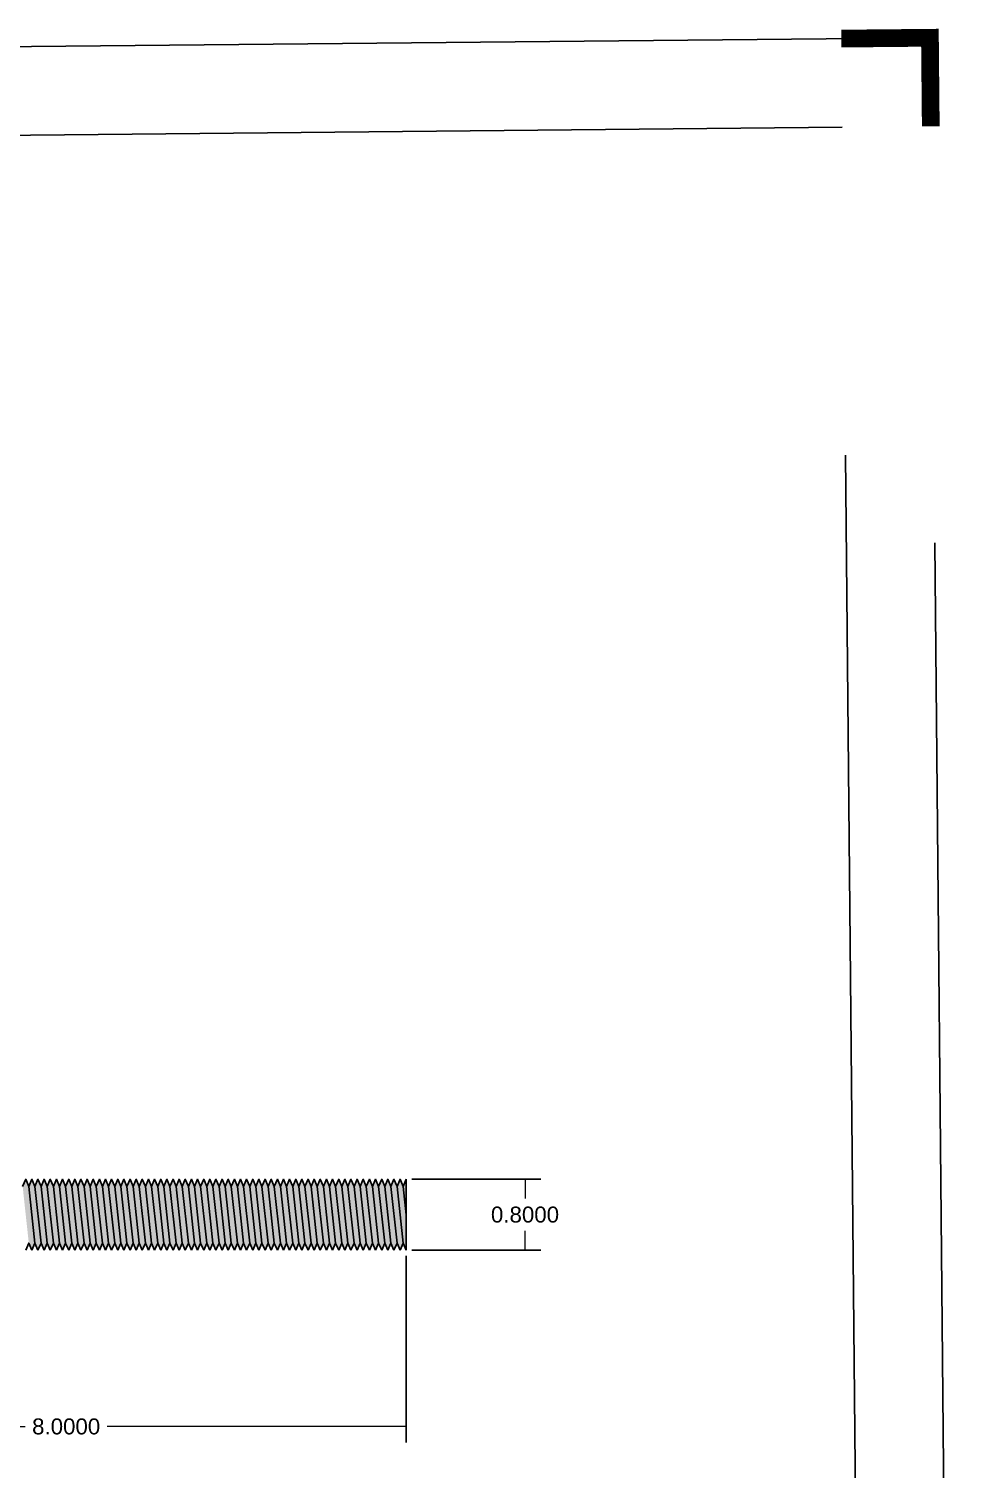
# Model space of a CAD drawing. Header units: centimetres. Extents: x 6.3 to 42.6, y 4.1 to 38.4.
# Drawn here: x 32.08 to 42.53, y 22.16 to 38.41 of the extents above; entities that cross this region are included whole.
import ezdxf

# ---------------------------------------------------------------- set-up
doc = ezdxf.new("R2010")
doc.units = ezdxf.units.CM
doc.header["$MEASUREMENT"] = 0
doc.linetypes.add('ACAD_ISO02W100', pattern=[15, 12, -3])
doc.styles.add('Annotative', font='arial.ttf')
doc.dimstyles.new('Copy of Standard', dxfattribs={"dimtxt": 0.18, "dimasz": 0.15, "dimexe": 0.18, "dimexo": 0.0625, "dimgap": 0.09, "dimtad": 0, "dimtih": 1, "dimtoh": 1, "dimdec": 4, "dimzin": 0, "dimdsep": 46, "dimtxsty": 'Annotative', "dimblk": 'NONE', "dimcen": 0.09, "dimclrd": 256, "dimclre": 256, "dimclrt": 256, "dimadec": 0, "dimazin": 0, "dimtfac": 1, "dimtdec": 4, "dimtofl": 0, "dimtmove": 0, "dimatfit": 3, "dimldrblk": 'NONE', "dimfxl": 1, "dimtfillclr": 5, "dimtolj": 1, "dimtzin": 0, "dimlwd": 13, "dimarcsym": 0})

# ---------------------------------------------------------------- blocks, each defined once
blk = doc.blocks.new('*D10')
at = {"color": 133, "lineweight": -2, "transparency": 16777216}
for p, q in [((28.336, 24.649), (28.336, 22.461)), ((36.336, 24.568), (36.336, 22.461))]:
    blk.add_line(p, q, dxfattribs=at)
at = {"color": 21, "lineweight": 13, "transparency": 16777216}
for p, q in [((28.336, 22.641), (32.034, 22.641)), ((36.336, 22.641), (32.96, 22.641))]:
    blk.add_line(p, q, dxfattribs=at)
at = {"layer": 'Defpoints', "color": 0, "lineweight": -3, "transparency": 16777216}
for p in [(28.336, 24.711), (36.336, 24.631), (36.336, 22.641)]:
    blk.add_point(p, dxfattribs=at)
at = {"color": 13, "transparency": 16777216, "insert": (32.497, 22.641), "char_height": 0.18, "attachment_point": 5, "style": 'Annotative'}
blk.add_mtext('\\A1;8.0000', dxfattribs=at)
blk = doc.blocks.new('_None')
blk = doc.blocks.new('*D11')
at = {"color": 133, "lineweight": -2, "transparency": 16777216}
for p, q in [((36.398, 25.431), (37.857, 25.431)), ((36.398, 24.631), (37.857, 24.631))]:
    blk.add_line(p, q, dxfattribs=at)
at = {"color": 21, "lineweight": 13, "transparency": 16777216}
for p, q in [((37.677, 25.431), (37.677, 25.213)), ((37.677, 24.631), (37.677, 24.849))]:
    blk.add_line(p, q, dxfattribs=at)
at = {"layer": 'Defpoints', "color": 0, "lineweight": -3, "transparency": 16777216}
for p in [(36.336, 25.431), (36.336, 24.631), (37.677, 24.631)]:
    blk.add_point(p, dxfattribs=at)
at = {"color": 13, "transparency": 16777216, "insert": (37.677, 25.031), "char_height": 0.18, "attachment_point": 5, "style": 'Annotative'}
blk.add_mtext('\\A1;0.8000', dxfattribs=at)

msp = doc.modelspace()

# ---------------------------------------------------------------- hatches: boundary and pattern name
at = {"transparency": 33554687}
h = msp.add_hatch(color=256, dxfattribs=at)
h.set_gradient(color1=(77, 77, 77), color2=(199, 200, 202), name='INVCYLINDER')
h.paths.add_polyline_path([(32.07515, 25.35064), (32.04051, 25.43064), (32.00587, 25.35064), (32.07515, 24.71064), (32.10979, 24.63064), (32.14443, 24.71064)])
h = msp.add_hatch(color=256, dxfattribs=at)
h.set_gradient(color1=(77, 77, 77), color2=(199, 200, 202), name='INVCYLINDER')
h.paths.add_polyline_path([(32.14443, 25.35064), (32.10979, 25.43064), (32.07515, 25.35064), (32.14443, 24.71064), (32.17907, 24.63064), (32.21371, 24.71064)])
h = msp.add_hatch(color=256, dxfattribs=at)
h.set_gradient(color1=(77, 77, 77), color2=(199, 200, 202), name='INVCYLINDER')
h.paths.add_polyline_path([(32.21371, 25.35064), (32.17907, 25.43064), (32.14443, 25.35064), (32.21371, 24.71064), (32.24835, 24.63064), (32.28299, 24.71064)])
h = msp.add_hatch(color=256, dxfattribs=at)
h.set_gradient(color1=(77, 77, 77), color2=(199, 200, 202), name='INVCYLINDER')
h.paths.add_polyline_path([(32.28299, 24.71064), (32.31764, 24.63064), (32.35228, 24.71064), (32.28299, 25.35064), (32.24835, 25.43064), (32.21371, 25.35064)])
h = msp.add_hatch(color=256, dxfattribs=at)
h.set_gradient(color1=(77, 77, 77), color2=(199, 200, 202), name='INVCYLINDER')
h.paths.add_polyline_path([(32.35228, 25.35064), (32.31764, 25.43064), (32.28299, 25.35064), (32.35228, 24.71064), (32.38692, 24.63064), (32.42156, 24.71064)])
h = msp.add_hatch(color=256, dxfattribs=at)
h.set_gradient(color1=(77, 77, 77), color2=(199, 200, 202), name='INVCYLINDER')
h.paths.add_polyline_path([(32.42156, 25.35064), (32.38692, 25.43064), (32.35228, 25.35064), (32.42156, 24.71064), (32.4562, 24.63064), (32.49084, 24.71064)])
h = msp.add_hatch(color=256, dxfattribs=at)
h.set_gradient(color1=(77, 77, 77), color2=(199, 200, 202), name='INVCYLINDER')
h.paths.add_polyline_path([(32.49084, 25.35064), (32.4562, 25.43064), (32.42156, 25.35064), (32.49084, 24.71064), (32.52548, 24.63064), (32.56012, 24.71064)])
h = msp.add_hatch(color=256, dxfattribs=at)
h.set_gradient(color1=(77, 77, 77), color2=(199, 200, 202), name='INVCYLINDER')
h.paths.add_polyline_path([(32.56012, 25.35064), (32.52548, 25.43064), (32.49084, 25.35064), (32.56012, 24.71064), (32.59476, 24.63064), (32.6294, 24.71064)])
h = msp.add_hatch(color=256, dxfattribs=at)
h.set_gradient(color1=(77, 77, 77), color2=(199, 200, 202), name='INVCYLINDER')
h.paths.add_polyline_path([(32.6294, 25.35064), (32.59476, 25.43064), (32.56012, 25.35064), (32.6294, 24.71064), (32.66405, 24.63064), (32.69869, 24.71064)])
h = msp.add_hatch(color=256, dxfattribs=at)
h.set_gradient(color1=(77, 77, 77), color2=(199, 200, 202), name='INVCYLINDER')
h.paths.add_polyline_path([(32.69869, 24.71064), (32.73333, 24.63064), (32.76797, 24.71064), (32.69869, 25.35064), (32.66405, 25.43064), (32.6294, 25.35064)])
h = msp.add_hatch(color=256, dxfattribs=at)
h.set_gradient(color1=(77, 77, 77), color2=(199, 200, 202), name='INVCYLINDER')
h.paths.add_polyline_path([(32.76797, 24.71064), (32.80261, 24.63064), (32.83725, 24.71064), (32.76797, 25.35064), (32.73333, 25.43064), (32.69869, 25.35064)])
h = msp.add_hatch(color=256, dxfattribs=at)
h.set_gradient(color1=(77, 77, 77), color2=(199, 200, 202), name='INVCYLINDER')
h.paths.add_polyline_path([(32.83725, 25.35064), (32.80261, 25.43064), (32.76797, 25.35064), (32.83725, 24.71064), (32.87189, 24.63064), (32.90653, 24.71064)])
h = msp.add_hatch(color=256, dxfattribs=at)
h.set_gradient(color1=(77, 77, 77), color2=(199, 200, 202), name='INVCYLINDER')
h.paths.add_polyline_path([(32.90653, 25.35064), (32.87189, 25.43064), (32.83725, 25.35064), (32.90653, 24.71064), (32.94117, 24.63064), (32.97581, 24.71064)])
h = msp.add_hatch(color=256, dxfattribs=at)
h.set_gradient(color1=(77, 77, 77), color2=(199, 200, 202), name='INVCYLINDER')
h.paths.add_polyline_path([(32.97581, 25.35064), (32.94117, 25.43064), (32.90653, 25.35064), (32.97581, 24.71064), (33.01046, 24.63064), (33.0451, 24.71064)])
h = msp.add_hatch(color=256, dxfattribs=at)
h.set_gradient(color1=(77, 77, 77), color2=(199, 200, 202), name='INVCYLINDER')
h.paths.add_polyline_path([(33.0451, 24.71064), (33.07974, 24.63064), (33.11438, 24.71064), (33.0451, 25.35064), (33.01046, 25.43064), (32.97581, 25.35064)])
h = msp.add_hatch(color=256, dxfattribs=at)
h.set_gradient(color1=(77, 77, 77), color2=(199, 200, 202), name='INVCYLINDER')
h.paths.add_polyline_path([(33.11438, 24.71064), (33.14902, 24.63064), (33.18366, 24.71064), (33.11438, 25.35064), (33.07974, 25.43064), (33.0451, 25.35064)])
h = msp.add_hatch(color=256, dxfattribs=at)
h.set_gradient(color1=(77, 77, 77), color2=(199, 200, 202), name='INVCYLINDER')
h.paths.add_polyline_path([(33.18366, 24.71064), (33.2183, 24.63064), (33.25294, 24.71064), (33.18366, 25.35064), (33.14902, 25.43064), (33.11438, 25.35064)])
h = msp.add_hatch(color=256, dxfattribs=at)
h.set_gradient(color1=(77, 77, 77), color2=(199, 200, 202), name='INVCYLINDER')
h.paths.add_polyline_path([(33.25294, 25.35064), (33.2183, 25.43064), (33.18366, 25.35064), (33.25294, 24.71064), (33.28758, 24.63064), (33.32222, 24.71064)])
h = msp.add_hatch(color=256, dxfattribs=at)
h.set_gradient(color1=(77, 77, 77), color2=(199, 200, 202), name='INVCYLINDER')
h.paths.add_polyline_path([(33.32222, 25.35064), (33.28758, 25.43064), (33.25294, 25.35064), (33.32222, 24.71064), (33.35687, 24.63064), (33.39151, 24.71064)])
h = msp.add_hatch(color=256, dxfattribs=at)
h.set_gradient(color1=(77, 77, 77), color2=(199, 200, 202), name='INVCYLINDER')
h.paths.add_polyline_path([(33.39151, 25.35064), (33.35687, 25.43064), (33.32222, 25.35064), (33.39151, 24.71064), (33.42615, 24.63064), (33.46079, 24.71064)])
h = msp.add_hatch(color=256, dxfattribs=at)
h.set_gradient(color1=(77, 77, 77), color2=(199, 200, 202), name='INVCYLINDER')
h.paths.add_polyline_path([(33.46079, 25.35064), (33.42615, 25.43064), (33.39151, 25.35064), (33.46079, 24.71064), (33.49543, 24.63064), (33.53007, 24.71064)])
h = msp.add_hatch(color=256, dxfattribs=at)
h.set_gradient(color1=(77, 77, 77), color2=(199, 200, 202), name='INVCYLINDER')
h.paths.add_polyline_path([(33.53007, 25.35064), (33.49543, 25.43064), (33.46079, 25.35064), (33.53007, 24.71064), (33.56471, 24.63064), (33.59935, 24.71064)])
h = msp.add_hatch(color=256, dxfattribs=at)
h.set_gradient(color1=(77, 77, 77), color2=(199, 200, 202), name='INVCYLINDER')
h.paths.add_polyline_path([(33.59935, 25.35064), (33.56471, 25.43064), (33.53007, 25.35064), (33.59935, 24.71064), (33.63399, 24.63064), (33.66863, 24.71064)])
h = msp.add_hatch(color=256, dxfattribs=at)
h.set_gradient(color1=(77, 77, 77), color2=(199, 200, 202), name='INVCYLINDER')
h.paths.add_polyline_path([(33.66863, 25.35064), (33.63399, 25.43064), (33.59935, 25.35064), (33.66863, 24.71064), (33.70328, 24.63064), (33.73792, 24.71064)])
h = msp.add_hatch(color=256, dxfattribs=at)
h.set_gradient(color1=(77, 77, 77), color2=(199, 200, 202), name='INVCYLINDER')
h.paths.add_polyline_path([(33.73792, 25.35064), (33.70328, 25.43064), (33.66863, 25.35064), (33.73792, 24.71064), (33.77256, 24.63064), (33.8072, 24.71064)])
h = msp.add_hatch(color=256, dxfattribs=at)
h.set_gradient(color1=(77, 77, 77), color2=(199, 200, 202), name='INVCYLINDER')
h.paths.add_polyline_path([(33.8072, 25.35064), (33.77256, 25.43064), (33.73792, 25.35064), (33.8072, 24.71064), (33.84184, 24.63064), (33.87648, 24.71064)])
h = msp.add_hatch(color=256, dxfattribs=at)
h.set_gradient(color1=(77, 77, 77), color2=(199, 200, 202), name='INVCYLINDER')
h.paths.add_polyline_path([(33.87648, 25.35064), (33.84184, 25.43064), (33.8072, 25.35064), (33.87648, 24.71064), (33.91112, 24.63064), (33.94576, 24.71064)])
h = msp.add_hatch(color=256, dxfattribs=at)
h.set_gradient(color1=(77, 77, 77), color2=(199, 200, 202), name='INVCYLINDER')
h.paths.add_polyline_path([(33.94576, 25.35064), (33.91112, 25.43064), (33.87648, 25.35064), (33.94576, 24.71064), (33.9804, 24.63064), (34.01504, 24.71064)])
h = msp.add_hatch(color=256, dxfattribs=at)
h.set_gradient(color1=(77, 77, 77), color2=(199, 200, 202), name='INVCYLINDER')
h.paths.add_polyline_path([(34.01504, 25.35064), (33.9804, 25.43064), (33.94576, 25.35064), (34.01504, 24.71064), (34.04969, 24.63064), (34.08433, 24.71064)])
h = msp.add_hatch(color=256, dxfattribs=at)
h.set_gradient(color1=(77, 77, 77), color2=(199, 200, 202), name='INVCYLINDER')
h.paths.add_polyline_path([(34.08433, 25.35064), (34.04969, 25.43064), (34.01504, 25.35064), (34.08433, 24.71064), (34.11897, 24.63064), (34.15361, 24.71064)])
h = msp.add_hatch(color=256, dxfattribs=at)
h.set_gradient(color1=(77, 77, 77), color2=(199, 200, 202), name='INVCYLINDER')
h.paths.add_polyline_path([(34.15361, 24.71064), (34.18825, 24.63064), (34.22289, 24.71064), (34.15361, 25.35064), (34.11897, 25.43064), (34.08433, 25.35064)])
h = msp.add_hatch(color=256, dxfattribs=at)
h.set_gradient(color1=(77, 77, 77), color2=(199, 200, 202), name='INVCYLINDER')
h.paths.add_polyline_path([(34.22289, 25.35064), (34.18825, 25.43064), (34.15361, 25.35064), (34.22289, 24.71064), (34.25753, 24.63064), (34.29217, 24.71064)])
h = msp.add_hatch(color=256, dxfattribs=at)
h.set_gradient(color1=(77, 77, 77), color2=(199, 200, 202), name='INVCYLINDER')
h.paths.add_polyline_path([(34.29217, 24.71064), (34.32681, 24.63064), (34.36146, 24.71064), (34.29217, 25.35064), (34.25753, 25.43064), (34.22289, 25.35064)])
h = msp.add_hatch(color=256, dxfattribs=at)
h.set_gradient(color1=(77, 77, 77), color2=(199, 200, 202), name='INVCYLINDER')
h.paths.add_polyline_path([(34.36146, 25.35064), (34.32681, 25.43064), (34.29217, 25.35064), (34.36146, 24.71064), (34.3961, 24.63064), (34.43074, 24.71064)])
h = msp.add_hatch(color=256, dxfattribs=at)
h.set_gradient(color1=(77, 77, 77), color2=(199, 200, 202), name='INVCYLINDER')
h.paths.add_polyline_path([(34.43074, 24.71064), (34.46538, 24.63064), (34.50002, 24.71064), (34.43074, 25.35064), (34.3961, 25.43064), (34.36146, 25.35064)])
h = msp.add_hatch(color=256, dxfattribs=at)
h.set_gradient(color1=(77, 77, 77), color2=(199, 200, 202), name='INVCYLINDER')
h.paths.add_polyline_path([(34.50002, 25.35064), (34.46538, 25.43064), (34.43074, 25.35064), (34.50002, 24.71064), (34.53466, 24.63064), (34.5693, 24.71064)])
h = msp.add_hatch(color=256, dxfattribs=at)
h.set_gradient(color1=(77, 77, 77), color2=(199, 200, 202), name='INVCYLINDER')
h.paths.add_polyline_path([(34.5693, 25.35064), (34.53466, 25.43064), (34.50002, 25.35064), (34.5693, 24.71064), (34.60394, 24.63064), (34.63858, 24.71064)])
h = msp.add_hatch(color=256, dxfattribs=at)
h.set_gradient(color1=(77, 77, 77), color2=(199, 200, 202), name='INVCYLINDER')
h.paths.add_polyline_path([(34.63858, 25.35064), (34.60394, 25.43064), (34.5693, 25.35064), (34.63858, 24.71064), (34.67322, 24.63064), (34.70787, 24.71064)])
h = msp.add_hatch(color=256, dxfattribs=at)
h.set_gradient(color1=(77, 77, 77), color2=(199, 200, 202), name='INVCYLINDER')
h.paths.add_polyline_path([(34.70787, 25.35064), (34.67322, 25.43064), (34.63858, 25.35064), (34.70787, 24.71064), (34.74251, 24.63064), (34.77715, 24.71064)])
h = msp.add_hatch(color=256, dxfattribs=at)
h.set_gradient(color1=(77, 77, 77), color2=(199, 200, 202), name='INVCYLINDER')
h.paths.add_polyline_path([(34.77715, 25.35064), (34.74251, 25.43064), (34.70787, 25.35064), (34.77715, 24.71064), (34.81179, 24.63064), (34.84643, 24.71064)])
h = msp.add_hatch(color=256, dxfattribs=at)
h.set_gradient(color1=(77, 77, 77), color2=(199, 200, 202), name='INVCYLINDER')
h.paths.add_polyline_path([(34.84643, 25.35064), (34.81179, 25.43064), (34.77715, 25.35064), (34.84643, 24.71064), (34.88107, 24.63064), (34.91571, 24.71064)])
h = msp.add_hatch(color=256, dxfattribs=at)
h.set_gradient(color1=(77, 77, 77), color2=(199, 200, 202), name='INVCYLINDER')
h.paths.add_polyline_path([(34.91571, 24.71064), (34.95035, 24.63064), (34.98499, 24.71064), (34.91571, 25.35064), (34.88107, 25.43064), (34.84643, 25.35064)])
h = msp.add_hatch(color=256, dxfattribs=at)
h.set_gradient(color1=(77, 77, 77), color2=(199, 200, 202), name='INVCYLINDER')
h.paths.add_polyline_path([(34.98499, 24.71064), (35.01963, 24.63064), (35.05428, 24.71064), (34.98499, 25.35064), (34.95035, 25.43064), (34.91571, 25.35064)])
h = msp.add_hatch(color=256, dxfattribs=at)
h.set_gradient(color1=(77, 77, 77), color2=(199, 200, 202), name='INVCYLINDER')
h.paths.add_polyline_path([(35.05428, 24.71064), (35.08892, 24.63064), (35.12356, 24.71064), (35.05428, 25.35064), (35.01963, 25.43064), (34.98499, 25.35064)])
h = msp.add_hatch(color=256, dxfattribs=at)
h.set_gradient(color1=(77, 77, 77), color2=(199, 200, 202), name='INVCYLINDER')
h.paths.add_polyline_path([(35.12356, 24.71064), (35.1582, 24.63064), (35.19284, 24.71064), (35.12356, 25.35064), (35.08892, 25.43064), (35.05428, 25.35064)])
h = msp.add_hatch(color=256, dxfattribs=at)
h.set_gradient(color1=(77, 77, 77), color2=(199, 200, 202), name='INVCYLINDER')
h.paths.add_polyline_path([(35.19284, 24.71064), (35.22748, 24.63064), (35.26212, 24.71064), (35.19284, 25.35064), (35.1582, 25.43064), (35.12356, 25.35064)])
h = msp.add_hatch(color=256, dxfattribs=at)
h.set_gradient(color1=(77, 77, 77), color2=(199, 200, 202), name='INVCYLINDER')
h.paths.add_polyline_path([(35.26212, 24.71064), (35.29676, 24.63064), (35.3314, 24.71064), (35.26212, 25.35064), (35.22748, 25.43064), (35.19284, 25.35064)])
h = msp.add_hatch(color=256, dxfattribs=at)
h.set_gradient(color1=(77, 77, 77), color2=(199, 200, 202), name='INVCYLINDER')
h.paths.add_polyline_path([(35.3314, 25.35064), (35.29676, 25.43064), (35.26212, 25.35064), (35.3314, 24.71064), (35.36604, 24.63064), (35.40069, 24.71064)])
h = msp.add_hatch(color=256, dxfattribs=at)
h.set_gradient(color1=(77, 77, 77), color2=(199, 200, 202), name='INVCYLINDER')
h.paths.add_polyline_path([(35.40069, 24.71064), (35.43533, 24.63064), (35.46997, 24.71064), (35.40069, 25.35064), (35.36604, 25.43064), (35.3314, 25.35064)])
h = msp.add_hatch(color=256, dxfattribs=at)
h.set_gradient(color1=(77, 77, 77), color2=(199, 200, 202), name='INVCYLINDER')
h.paths.add_polyline_path([(35.46997, 24.71064), (35.50461, 24.63064), (35.53925, 24.71064), (35.46997, 25.35064), (35.43533, 25.43064), (35.40069, 25.35064)])
h = msp.add_hatch(color=256, dxfattribs=at)
h.set_gradient(color1=(77, 77, 77), color2=(199, 200, 202), name='INVCYLINDER')
h.paths.add_polyline_path([(35.53925, 25.35064), (35.50461, 25.43064), (35.46997, 25.35064), (35.53925, 24.71064), (35.57389, 24.63064), (35.60853, 24.71064)])
h = msp.add_hatch(color=256, dxfattribs=at)
h.set_gradient(color1=(77, 77, 77), color2=(199, 200, 202), name='INVCYLINDER')
h.paths.add_polyline_path([(35.60853, 25.35064), (35.57389, 25.43064), (35.53925, 25.35064), (35.60853, 24.71064), (35.64317, 24.63064), (35.67781, 24.71064)])
h = msp.add_hatch(color=256, dxfattribs=at)
h.set_gradient(color1=(77, 77, 77), color2=(199, 200, 202), name='INVCYLINDER')
h.paths.add_polyline_path([(35.67781, 24.71064), (35.71245, 24.63064), (35.7471, 24.71064), (35.67781, 25.35064), (35.64317, 25.43064), (35.60853, 25.35064)])
h = msp.add_hatch(color=256, dxfattribs=at)
h.set_gradient(color1=(77, 77, 77), color2=(199, 200, 202), name='INVCYLINDER')
h.paths.add_polyline_path([(35.7471, 25.35064), (35.71245, 25.43064), (35.67781, 25.35064), (35.7471, 24.71064), (35.78174, 24.63064), (35.81638, 24.71064)])
h = msp.add_hatch(color=256, dxfattribs=at)
h.set_gradient(color1=(77, 77, 77), color2=(199, 200, 202), name='INVCYLINDER')
h.paths.add_polyline_path([(35.81638, 25.35064), (35.78174, 25.43064), (35.7471, 25.35064), (35.81638, 24.71064), (35.85102, 24.63064), (35.88566, 24.71064)])
h = msp.add_hatch(color=256, dxfattribs=at)
h.set_gradient(color1=(77, 77, 77), color2=(199, 200, 202), name='INVCYLINDER')
h.paths.add_polyline_path([(35.88566, 25.35064), (35.85102, 25.43064), (35.81638, 25.35064), (35.88566, 24.71064), (35.9203, 24.63064), (35.95494, 24.71064)])
h = msp.add_hatch(color=256, dxfattribs=at)
h.set_gradient(color1=(77, 77, 77), color2=(199, 200, 202), name='INVCYLINDER')
h.paths.add_polyline_path([(35.95494, 25.35064), (35.9203, 25.43064), (35.88566, 25.35064), (35.95494, 24.71064), (35.98958, 24.63064), (36.02422, 24.71064)])
h = msp.add_hatch(color=256, dxfattribs=at)
h.set_gradient(color1=(77, 77, 77), color2=(199, 200, 202), name='INVCYLINDER')
h.paths.add_polyline_path([(36.02422, 24.71064), (36.05886, 24.63064), (36.09351, 24.71064), (36.02422, 25.35064), (35.98958, 25.43064), (35.95494, 25.35064)])
h = msp.add_hatch(color=256, dxfattribs=at)
h.set_gradient(color1=(77, 77, 77), color2=(199, 200, 202), name='INVCYLINDER')
h.paths.add_polyline_path([(36.09351, 25.35064), (36.05886, 25.43064), (36.02422, 25.35064), (36.09351, 24.71064), (36.12815, 24.63064), (36.16279, 24.71064)])
h = msp.add_hatch(color=256, dxfattribs=at)
h.set_gradient(color1=(77, 77, 77), color2=(199, 200, 202), name='INVCYLINDER')
h.paths.add_polyline_path([(36.16279, 24.71064), (36.19743, 24.63064), (36.23207, 24.71064), (36.16279, 25.35064), (36.12815, 25.43064), (36.09351, 25.35064)])
h = msp.add_hatch(color=256, dxfattribs=at)
h.set_gradient(color1=(77, 77, 77), color2=(199, 200, 202), name='INVCYLINDER')
h.paths.add_polyline_path([(36.23207, 25.35064), (36.19743, 25.43064), (36.16279, 25.35064), (36.23207, 24.71064), (36.26671, 24.63064), (36.30135, 24.71064)])
h = msp.add_hatch(color=256, dxfattribs=at)
h.set_gradient(color1=(77, 77, 77), color2=(199, 200, 202), name='INVCYLINDER')
h.paths.add_polyline_path([(36.33599, 25.03064), (36.30135, 25.35064), (36.26671, 25.43064), (36.23207, 25.35064), (36.30135, 24.71064), (36.33599, 24.63064)])
h = msp.add_hatch(color=256, dxfattribs=at)
h.set_gradient(color1=(77, 77, 77), color2=(199, 200, 202), name='INVCYLINDER')
h.paths.add_polyline_path([(36.33599, 25.43064), (36.30135, 25.35064), (36.33599, 25.03064)])

# ---------------------------------------------------------------- linework, layer by layer
for p, q in [((32.07515, 25.35064), (32.14443, 24.71064)), ((32.14443, 25.35064), (32.21371, 24.71064)), ((32.21371, 25.35064), (32.28299, 24.71064)), ((32.28299, 25.35064), (32.35228, 24.71064)), ((32.35228, 25.35064), (32.42156, 24.71064)), ((32.42156, 25.35064), (32.49084, 24.71064)), ((32.49084, 25.35064), (32.56012, 24.71064)), ((32.56012, 25.35064), (32.6294, 24.71064)), ((32.6294, 25.35064), (32.69869, 24.71064)), ((32.69869, 25.35064), (32.76797, 24.71064)), ((32.76797, 25.35064), (32.83725, 24.71064)), ((32.83725, 25.35064), (32.90653, 24.71064)), ((32.90653, 25.35064), (32.97581, 24.71064)), ((32.97581, 25.35064), (33.0451, 24.71064)), ((33.0451, 25.35064), (33.11438, 24.71064)), ((33.11438, 25.35064), (33.18366, 24.71064)), ((33.18366, 25.35064), (33.25294, 24.71064)), ((33.25294, 25.35064), (33.32222, 24.71064)), ((33.32222, 25.35064), (33.39151, 24.71064)), ((33.39151, 25.35064), (33.46079, 24.71064)), ((33.46079, 25.35064), (33.53007, 24.71064)), ((33.53007, 25.35064), (33.59935, 24.71064)), ((33.59935, 25.35064), (33.66863, 24.71064)), ((33.66863, 25.35064), (33.73792, 24.71064)), ((33.73792, 25.35064), (33.8072, 24.71064)), ((33.8072, 25.35064), (33.87648, 24.71064)), ((33.87648, 25.35064), (33.94576, 24.71064)), ((33.94576, 25.35064), (34.01504, 24.71064)), ((34.01504, 25.35064), (34.08433, 24.71064)), ((34.08433, 25.35064), (34.15361, 24.71064)), ((34.15361, 25.35064), (34.22289, 24.71064)), ((34.22289, 25.35064), (34.29217, 24.71064)), ((34.29217, 25.35064), (34.36146, 24.71064)), ((34.36146, 25.35064), (34.43074, 24.71064)), ((34.43074, 25.35064), (34.50002, 24.71064)), ((34.50002, 25.35064), (34.5693, 24.71064)), ((34.5693, 25.35064), (34.63858, 24.71064)), ((34.63858, 25.35064), (34.70787, 24.71064)), ((34.70787, 25.35064), (34.77715, 24.71064)), ((34.77715, 25.35064), (34.84643, 24.71064)), ((34.84643, 25.35064), (34.91571, 24.71064)), ((34.91571, 25.35064), (34.98499, 24.71064)), ((34.98499, 25.35064), (35.05428, 24.71064)), ((35.05428, 25.35064), (35.12356, 24.71064)), ((35.12356, 25.35064), (35.19284, 24.71064)), ((35.19284, 25.35064), (35.26212, 24.71064)), ((35.26212, 25.35064), (35.3314, 24.71064)), ((35.3314, 25.35064), (35.40069, 24.71064)), ((35.40069, 25.35064), (35.46997, 24.71064)), ((35.46997, 25.35064), (35.53925, 24.71064)), ((35.53925, 25.35064), (35.60853, 24.71064)), ((35.60853, 25.35064), (35.67781, 24.71064)), ((35.67781, 25.35064), (35.7471, 24.71064)), ((35.7471, 25.35064), (35.81638, 24.71064)), ((35.81638, 25.35064), (35.88566, 24.71064)), ((35.88566, 25.35064), (35.95494, 24.71064)), ((35.95494, 25.35064), (36.02422, 24.71064)), ((36.02422, 25.35064), (36.09351, 24.71064)), ((36.09351, 25.35064), (36.16279, 24.71064)), ((36.16279, 25.35064), (36.23207, 24.71064)), ((36.23207, 25.35064), (36.30135, 24.71064)), ((36.30135, 25.35064), (36.33599, 25.03064)), ((33.94576, 24.71064), (33.9804, 24.63064))]:
    msp.add_line(p, q)
at = {"lineweight": -3, "ltscale": 2, "const_width": 0.2}
msp.add_lwpolyline([(42.2482, 38.30812), (42.25781, 37.30817), (42.2482, 38.30812), (41.24825, 38.29851)], dxfattribs=at)
at = {"linetype": 'ACAD_ISO02W100', "lineweight": -3, "ltscale": 2}
for points in [[(21.53453, 8.40773), (42.53356, 8.60949), (42.2482, 38.30812), (21.24917, 38.10635)], [(22.52487, 9.41729), (41.52399, 9.59984), (41.25786, 37.29856), (22.25873, 37.11601)]]:
    msp.add_lwpolyline(points, close=True, dxfattribs=at)
for points in [[(32.07515, 25.35064), (32.04051, 25.43064), (32.00587, 25.35064)], [(32.14443, 25.35064), (32.10979, 25.43064), (32.07515, 25.35064)], [(32.21371, 25.35064), (32.17907, 25.43064), (32.14443, 25.35064)], [(32.28299, 25.35064), (32.24835, 25.43064), (32.21371, 25.35064)], [(32.35228, 25.35064), (32.31764, 25.43064), (32.28299, 25.35064)], [(32.42156, 25.35064), (32.38692, 25.43064), (32.35228, 25.35064)], [(32.49084, 25.35064), (32.4562, 25.43064), (32.42156, 25.35064)], [(32.56012, 25.35064), (32.52548, 25.43064), (32.49084, 25.35064)], [(32.6294, 25.35064), (32.59476, 25.43064), (32.56012, 25.35064)], [(32.69869, 25.35064), (32.66405, 25.43064), (32.6294, 25.35064)], [(32.76797, 25.35064), (32.73333, 25.43064), (32.69869, 25.35064)], [(32.83725, 25.35064), (32.80261, 25.43064), (32.76797, 25.35064)], [(32.90653, 25.35064), (32.87189, 25.43064), (32.83725, 25.35064)], [(32.97581, 25.35064), (32.94117, 25.43064), (32.90653, 25.35064)], [(33.0451, 25.35064), (33.01046, 25.43064), (32.97581, 25.35064)], [(33.11438, 25.35064), (33.07974, 25.43064), (33.0451, 25.35064)], [(33.18366, 25.35064), (33.14902, 25.43064), (33.11438, 25.35064)], [(33.25294, 25.35064), (33.2183, 25.43064), (33.18366, 25.35064)], [(33.32222, 25.35064), (33.28758, 25.43064), (33.25294, 25.35064)], [(33.39151, 25.35064), (33.35687, 25.43064), (33.32222, 25.35064)], [(33.46079, 25.35064), (33.42615, 25.43064), (33.39151, 25.35064)], [(33.53007, 25.35064), (33.49543, 25.43064), (33.46079, 25.35064)], [(33.59935, 25.35064), (33.56471, 25.43064), (33.53007, 25.35064)], [(33.66863, 25.35064), (33.63399, 25.43064), (33.59935, 25.35064)], [(33.73792, 25.35064), (33.70328, 25.43064), (33.66863, 25.35064)], [(33.8072, 25.35064), (33.77256, 25.43064), (33.73792, 25.35064)], [(33.87648, 25.35064), (33.84184, 25.43064), (33.8072, 25.35064)], [(33.94576, 25.35064), (33.91112, 25.43064), (33.87648, 25.35064)], [(34.01504, 25.35064), (33.9804, 25.43064), (33.94576, 25.35064)], [(34.08433, 25.35064), (34.04969, 25.43064), (34.01504, 25.35064)], [(34.15361, 25.35064), (34.11897, 25.43064), (34.08433, 25.35064)], [(34.22289, 25.35064), (34.18825, 25.43064), (34.15361, 25.35064)], [(34.29217, 25.35064), (34.25753, 25.43064), (34.22289, 25.35064)], [(34.36146, 25.35064), (34.32681, 25.43064), (34.29217, 25.35064)], [(34.43074, 25.35064), (34.3961, 25.43064), (34.36146, 25.35064)], [(34.50002, 25.35064), (34.46538, 25.43064), (34.43074, 25.35064)], [(34.5693, 25.35064), (34.53466, 25.43064), (34.50002, 25.35064)], [(34.63858, 25.35064), (34.60394, 25.43064), (34.5693, 25.35064)], [(34.70787, 25.35064), (34.67322, 25.43064), (34.63858, 25.35064)], [(34.77715, 25.35064), (34.74251, 25.43064), (34.70787, 25.35064)], [(34.84643, 25.35064), (34.81179, 25.43064), (34.77715, 25.35064)], [(34.91571, 25.35064), (34.88107, 25.43064), (34.84643, 25.35064)], [(34.98499, 25.35064), (34.95035, 25.43064), (34.91571, 25.35064)], [(35.05428, 25.35064), (35.01963, 25.43064), (34.98499, 25.35064)], [(35.12356, 25.35064), (35.08892, 25.43064), (35.05428, 25.35064)], [(35.19284, 25.35064), (35.1582, 25.43064), (35.12356, 25.35064)], [(35.26212, 25.35064), (35.22748, 25.43064), (35.19284, 25.35064)], [(35.3314, 25.35064), (35.29676, 25.43064), (35.26212, 25.35064)], [(35.40069, 25.35064), (35.36604, 25.43064), (35.3314, 25.35064)], [(35.46997, 25.35064), (35.43533, 25.43064), (35.40069, 25.35064)], [(35.53925, 25.35064), (35.50461, 25.43064), (35.46997, 25.35064)], [(35.60853, 25.35064), (35.57389, 25.43064), (35.53925, 25.35064)], [(35.67781, 25.35064), (35.64317, 25.43064), (35.60853, 25.35064)], [(35.7471, 25.35064), (35.71245, 25.43064), (35.67781, 25.35064)], [(35.81638, 25.35064), (35.78174, 25.43064), (35.7471, 25.35064)], [(35.88566, 25.35064), (35.85102, 25.43064), (35.81638, 25.35064)], [(35.95494, 25.35064), (35.9203, 25.43064), (35.88566, 25.35064)], [(36.02422, 25.35064), (35.98958, 25.43064), (35.95494, 25.35064)], [(36.09351, 25.35064), (36.05886, 25.43064), (36.02422, 25.35064)], [(36.16279, 25.35064), (36.12815, 25.43064), (36.09351, 25.35064)], [(36.23207, 25.35064), (36.19743, 25.43064), (36.16279, 25.35064)], [(36.30135, 25.35064), (36.26671, 25.43064), (36.23207, 25.35064)], [(36.33599, 25.43064), (36.30135, 25.35064)], [(36.33599, 25.43064), (36.33599, 25.35064)], [(36.33599, 24.63064), (36.33599, 25.43064)], [(32.10979, 24.63064), (32.07515, 24.71064), (32.04051, 24.63064)], [(32.17907, 24.63064), (32.14443, 24.71064), (32.10979, 24.63064)], [(32.24835, 24.63064), (32.21371, 24.71064), (32.17907, 24.63064)], [(32.31764, 24.63064), (32.28299, 24.71064), (32.24835, 24.63064)], [(32.38692, 24.63064), (32.35228, 24.71064), (32.31764, 24.63064)], [(32.4562, 24.63064), (32.42156, 24.71064), (32.38692, 24.63064)], [(32.52548, 24.63064), (32.49084, 24.71064), (32.4562, 24.63064)], [(32.59476, 24.63064), (32.56012, 24.71064), (32.52548, 24.63064)], [(32.66405, 24.63064), (32.6294, 24.71064), (32.59476, 24.63064)], [(32.73333, 24.63064), (32.69869, 24.71064), (32.66405, 24.63064)], [(32.80261, 24.63064), (32.76797, 24.71064), (32.73333, 24.63064)], [(32.87189, 24.63064), (32.83725, 24.71064), (32.80261, 24.63064)], [(32.94117, 24.63064), (32.90653, 24.71064), (32.87189, 24.63064)], [(33.01046, 24.63064), (32.97581, 24.71064), (32.94117, 24.63064)], [(33.07974, 24.63064), (33.0451, 24.71064), (33.01046, 24.63064)], [(33.14902, 24.63064), (33.11438, 24.71064), (33.07974, 24.63064)], [(33.2183, 24.63064), (33.18366, 24.71064), (33.14902, 24.63064)], [(33.28758, 24.63064), (33.25294, 24.71064), (33.2183, 24.63064)], [(33.35687, 24.63064), (33.32222, 24.71064), (33.28758, 24.63064)], [(33.42615, 24.63064), (33.39151, 24.71064), (33.35687, 24.63064)], [(33.49543, 24.63064), (33.46079, 24.71064), (33.42615, 24.63064)], [(33.56471, 24.63064), (33.53007, 24.71064), (33.49543, 24.63064)], [(33.63399, 24.63064), (33.59935, 24.71064), (33.56471, 24.63064)], [(33.70328, 24.63064), (33.66863, 24.71064), (33.63399, 24.63064)], [(33.77256, 24.63064), (33.73792, 24.71064), (33.70328, 24.63064)], [(33.84184, 24.63064), (33.8072, 24.71064), (33.77256, 24.63064)], [(33.91112, 24.63064), (33.87648, 24.71064), (33.84184, 24.63064)], [(33.94576, 24.71064), (33.91112, 24.63064)], [(34.04969, 24.63064), (34.01504, 24.71064), (33.9804, 24.63064)], [(34.11897, 24.63064), (34.08433, 24.71064), (34.04969, 24.63064)], [(34.18825, 24.63064), (34.15361, 24.71064), (34.11897, 24.63064)], [(34.25753, 24.63064), (34.22289, 24.71064), (34.18825, 24.63064)], [(34.32681, 24.63064), (34.29217, 24.71064), (34.25753, 24.63064)], [(34.3961, 24.63064), (34.36146, 24.71064), (34.32681, 24.63064)], [(34.46538, 24.63064), (34.43074, 24.71064), (34.3961, 24.63064)], [(34.53466, 24.63064), (34.50002, 24.71064), (34.46538, 24.63064)], [(34.60394, 24.63064), (34.5693, 24.71064), (34.53466, 24.63064)], [(34.67322, 24.63064), (34.63858, 24.71064), (34.60394, 24.63064)], [(34.74251, 24.63064), (34.70787, 24.71064), (34.67322, 24.63064)], [(34.81179, 24.63064), (34.77715, 24.71064), (34.74251, 24.63064)], [(34.88107, 24.63064), (34.84643, 24.71064), (34.81179, 24.63064)], [(34.95035, 24.63064), (34.91571, 24.71064), (34.88107, 24.63064)], [(35.01963, 24.63064), (34.98499, 24.71064), (34.95035, 24.63064)], [(35.08892, 24.63064), (35.05428, 24.71064), (35.01963, 24.63064)], [(35.1582, 24.63064), (35.12356, 24.71064), (35.08892, 24.63064)], [(35.22748, 24.63064), (35.19284, 24.71064), (35.1582, 24.63064)], [(35.29676, 24.63064), (35.26212, 24.71064), (35.22748, 24.63064)], [(35.36604, 24.63064), (35.3314, 24.71064), (35.29676, 24.63064)], [(35.43533, 24.63064), (35.40069, 24.71064), (35.36604, 24.63064)], [(35.50461, 24.63064), (35.46997, 24.71064), (35.43533, 24.63064)], [(35.57389, 24.63064), (35.53925, 24.71064), (35.50461, 24.63064)], [(35.64317, 24.63064), (35.60853, 24.71064), (35.57389, 24.63064)], [(35.71245, 24.63064), (35.67781, 24.71064), (35.64317, 24.63064)], [(35.78174, 24.63064), (35.7471, 24.71064), (35.71245, 24.63064)], [(35.85102, 24.63064), (35.81638, 24.71064), (35.78174, 24.63064)], [(35.9203, 24.63064), (35.88566, 24.71064), (35.85102, 24.63064)], [(35.98958, 24.63064), (35.95494, 24.71064), (35.9203, 24.63064)], [(36.05886, 24.63064), (36.02422, 24.71064), (35.98958, 24.63064)], [(36.12815, 24.63064), (36.09351, 24.71064), (36.05886, 24.63064)], [(36.19743, 24.63064), (36.16279, 24.71064), (36.12815, 24.63064)], [(36.26671, 24.63064), (36.23207, 24.71064), (36.19743, 24.63064)], [(36.33599, 24.63064), (36.30135, 24.71064), (36.26671, 24.63064)]]:
    msp.add_lwpolyline(points)

# ---------------------------------------------------------------- dimensions: what is measured, and where the dimension line sits
dim = msp.add_linear_dim(base=(37.67682, 24.63064), p1=(36.33599, 25.43064), p2=(36.33599, 24.63064), angle=90, dimstyle='Copy of Standard')
dim.commit()
dim.dimension.update_dxf_attribs({"geometry": '*D11', "text_midpoint": (37.67682, 25.03064)})
dim = msp.add_linear_dim(base=(36.33599, 22.64073), p1=(28.33599, 24.71114), p2=(36.33599, 24.63064), dimstyle='Copy of Standard')
dim.commit()
dim.dimension.update_dxf_attribs({"geometry": '*D10', "text_midpoint": (32.49705, 22.64073), "dimtype": 160})

doc.saveas('drawing.dxf')
